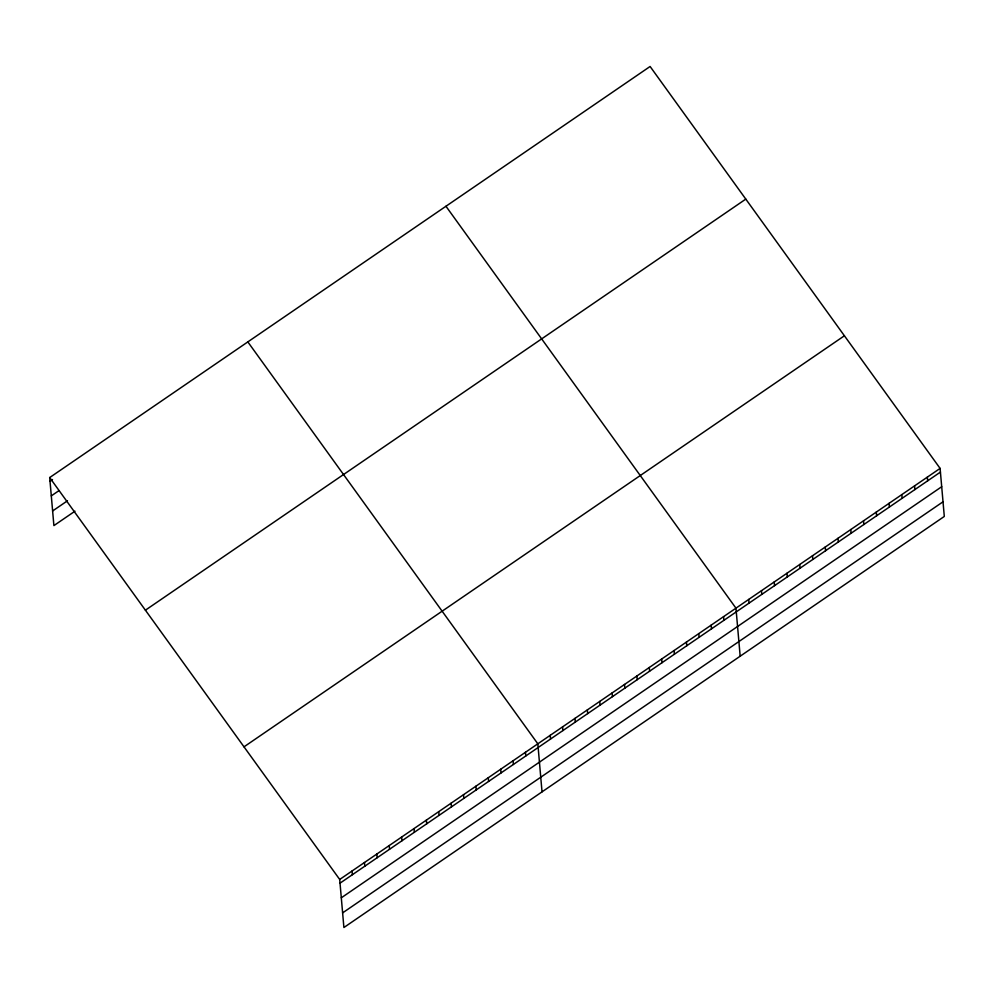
<?xml version="1.0" encoding="UTF-8"?>
<svg xmlns="http://www.w3.org/2000/svg" width="994" height="994" viewBox="0 0 994 994"><rect width="100%" height="100%" fill="white"/><g stroke="black" fill="none" stroke-linecap="round" stroke-linejoin="round"><path stroke-width="1.49" d="M49.7 477.555L650.101 66.486L940.1 468.398L944.3 516.445L343.899 927.514L339.699 879.466L49.7 477.555L53.9 525.602L74.96 511.189M50.023 481.245L52.496 479.555M51.303 495.882L58.733 490.8M52.62 510.966L67.48 500.79M145.397 610.192L745.798 199.111M244.002 746.842L844.403 335.773M339.699 879.466L940.1 468.398M340.023 883.169L940.423 472.088M341.302 897.806L941.703 486.725M342.619 912.877L943.02 501.808M445.958 206.255L735.958 608.166L740.17 656.214M247.829 341.899L537.829 743.823L542.028 791.858M927.34 477.132L927.663 480.823M914.579 485.867L914.902 489.557M901.819 494.602L902.142 498.292M889.058 503.337L889.381 507.039M876.298 512.072L876.633 515.774M863.55 520.806L863.873 524.509M850.789 529.541L851.112 533.244M838.029 538.276L838.352 541.978M825.269 547.011L825.592 550.713M812.508 555.745L812.831 559.448M799.748 564.493L800.071 568.183M786.999 573.227L787.323 576.918M774.239 581.962L774.562 585.652M761.479 590.697L761.802 594.387M748.718 599.432L749.041 603.122M723.582 616.64L723.905 620.331M711.195 625.114L711.518 628.817M698.807 633.6L699.13 637.291M686.432 642.074L686.755 645.765M674.044 650.561L674.367 654.251M661.656 659.034L661.979 662.725M649.281 667.508L649.604 671.211M636.893 675.995L637.216 679.685M624.518 684.468L624.841 688.159M612.13 692.942L612.453 696.645M599.742 701.429L600.065 705.119M587.367 709.902L587.69 713.593M574.979 718.376L575.302 722.079M562.592 726.862L562.915 730.553M550.216 735.336L550.539 739.027M525.441 752.296L525.764 755.987M513.066 760.77L513.389 764.473M500.678 769.257L501.001 772.947M488.29 777.73L488.613 781.421M475.915 786.204L476.238 789.907M463.527 794.691L463.85 798.381M451.152 803.164L451.475 806.855M438.764 811.638L439.087 815.341M426.376 820.125L426.699 823.815M414.001 828.598L414.324 832.289M401.613 837.085L401.936 840.775M389.226 845.559L389.549 849.249M376.85 854.032L377.173 857.735M364.463 862.519L364.786 866.209M352.075 870.992L352.398 874.683"/></g></svg>
